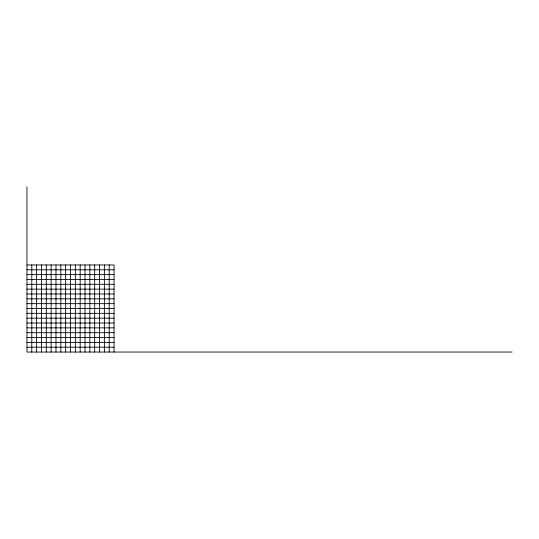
<?xml version="1.0" encoding="UTF-8"?>
<svg xmlns="http://www.w3.org/2000/svg" width="539" height="539" viewBox="0 0 539 539"><rect width="100%" height="100%" fill="white"/><g stroke="black" fill="none" stroke-linecap="round" stroke-linejoin="round"><path stroke-width="0.81" d="M26.95 264.952L114.046 264.952L114.046 352.048M26.95 269.79L114.046 269.79M26.95 274.627L114.046 274.627M26.95 279.465L114.046 279.465M26.95 284.309L114.046 284.309M26.95 289.147L114.046 289.147M26.95 293.984L114.046 293.984M26.95 298.822L114.046 298.822M26.95 303.659L114.046 303.659M26.95 308.497L114.046 308.497M26.95 313.341L114.046 313.341M26.95 318.178L114.046 318.178M26.95 323.016L114.046 323.016M26.95 327.853L114.046 327.853M26.95 332.691L114.046 332.691M26.95 337.529L114.046 337.529M26.95 342.373L114.046 342.373M26.95 347.21L114.046 347.21M512.05 352.048L26.95 352.048L26.95 186.952M109.208 264.952L109.208 352.048M104.371 264.952L104.371 352.048M99.526 264.952L99.526 352.048M94.689 264.952L94.689 352.048M89.851 264.952L89.851 352.048M85.014 264.952L85.014 352.048M80.176 264.952L80.176 352.048M75.339 264.952L75.339 352.048M70.494 264.952L70.494 352.048M65.657 264.952L65.657 352.048M60.819 264.952L60.819 352.048M55.982 264.952L55.982 352.048M51.144 264.952L51.144 352.048M46.307 264.952L46.307 352.048M41.463 264.952L41.463 352.048M36.625 264.952L36.625 352.048M31.788 264.952L31.788 352.048"/></g></svg>
